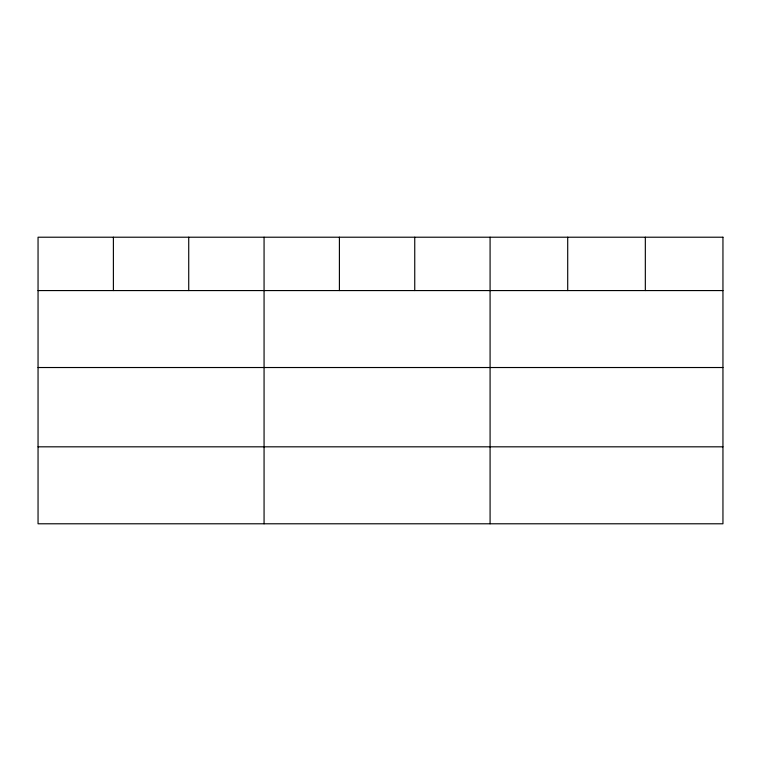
<?xml version="1.0" encoding="UTF-8"?>
<svg xmlns="http://www.w3.org/2000/svg" width="761" height="761" viewBox="0 0 761 761"><rect width="100%" height="100%" fill="white"/><g stroke="black" fill="none" stroke-linecap="round" stroke-linejoin="round"><path stroke-width="1.14" d="M38.05 290.569L722.95 290.569M38.05 367.525L722.95 367.525M38.05 446.821L722.95 446.821M645.328 237.213L645.328 290.569M567.706 237.213L567.706 290.569M490.084 237.213L490.084 523.787M414.745 237.213L414.745 290.569M339.406 237.213L339.406 290.569M264.067 237.213L264.067 523.787M188.728 237.213L188.728 290.569M113.389 237.213L113.389 290.569M722.95 237.213L38.05 237.213L38.05 523.787L722.95 523.787L722.95 237.213"/></g></svg>
